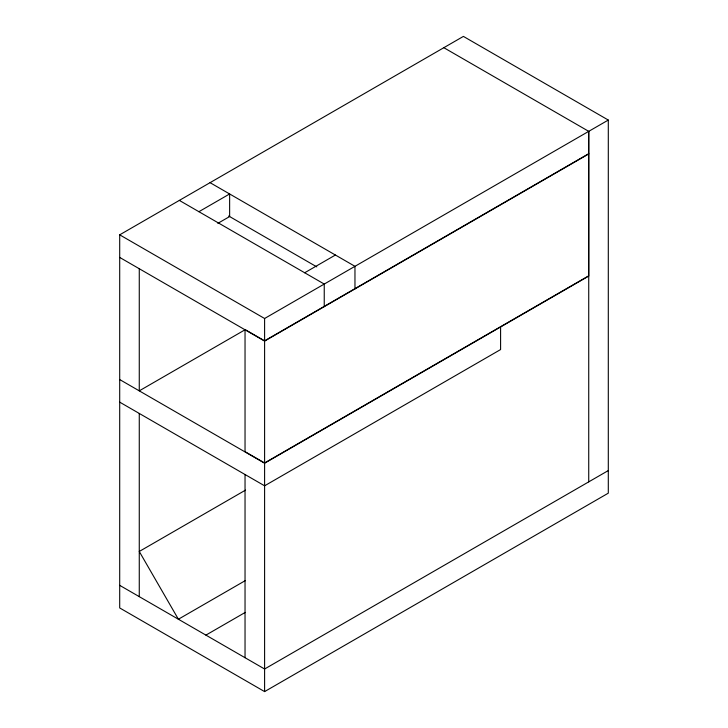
<?xml version="1.0" encoding="UTF-8"?>
<svg xmlns="http://www.w3.org/2000/svg" width="728" height="728" viewBox="0 0 728 728"><rect width="100%" height="100%" fill="white"/><g stroke="black" fill="none" stroke-linecap="round" stroke-linejoin="round"><path stroke-width="1.09" d="M119.701 585.348L119.701 607.944L264.601 691.6L608.299 493.165L608.299 120.056L463.399 36.4L119.701 234.835L119.701 585.348L264.601 669.005L608.299 470.57M245.036 657.712L245.036 474.51M264.601 691.6L264.601 463.217L588.734 276.076M588.734 481.872L588.734 131.349L443.834 47.693M198.908 211.693L229.629 193.957L229.629 216.553L217.845 223.35M304.686 272.763L335.399 255.028M245.345 329.611L139.266 390.854L139.266 268.723M119.701 234.835L264.601 318.491L608.299 120.056M588.734 153.681L264.601 340.822L245.036 329.52L245.036 451.66L264.601 462.953L588.734 275.812L588.734 131.349M588.734 153.945L264.601 341.086L119.701 257.43M245.527 490.117L139.266 551.469L178.396 619.237L245.3 580.607M205.906 635.125L245.263 612.403M210.064 182.664L354.964 266.321L354.964 288.916M228.665 215.998L316.78 266.867M179.343 200.4L324.242 284.056L324.242 306.643M119.701 379.561L264.601 463.217M119.701 402.147L264.601 485.813L500.591 349.558L500.591 326.963M264.601 318.491L264.601 462.953M139.266 413.449L139.266 596.651"/></g></svg>
